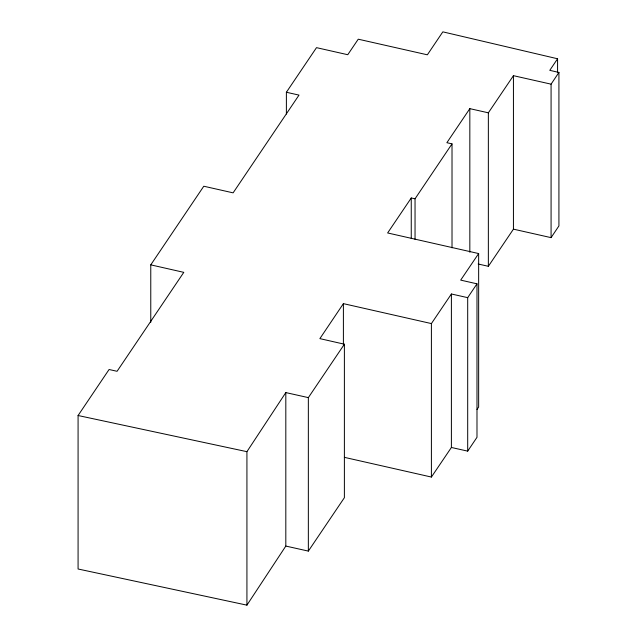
<?xml version="1.0" encoding="UTF-8"?>
<svg xmlns="http://www.w3.org/2000/svg" width="637" height="637" viewBox="0 0 637 637"><rect width="100%" height="100%" fill="white"/><g stroke="black" fill="none" stroke-linecap="round" stroke-linejoin="round"><path stroke-width="0.96" d="M150.77 322.29L150.77 264.857L183.79 272.349L117.073 371.299L109.078 369.5L78.08 415.515L78.08 569L246.925 605.15L246.925 451.673L285.814 392.583L308.348 397.623L344.386 344.203L319.878 338.629L343.399 303.642L431.4 323.58L451.394 293.991L467.693 297.654L476.986 283.831L460.686 280.113L478.65 253.558L387.63 232.959L411.255 197.98L415.045 198.792L452.015 143.874L446.871 142.704L469.827 108.648L488.356 112.813L513.438 75.676L551.077 84.156L558.92 72.435L549.779 70.341L557.574 58.771L442.826 31.85L427.355 54.814L358.249 39.191L347.754 54.718L316.501 47.648L286.387 92.254L286.387 114.039M246.925 605.15L285.814 546.068L285.814 392.583M478.164 264.005L488.356 266.298L513.438 229.153L551.077 237.641L558.92 225.92L558.92 72.435M344.362 457.342L431.4 477.057L451.394 447.477L467.693 451.131L476.986 437.308L476.986 283.831M150.77 264.857L203.784 186.227L233.118 192.852L299 95.104L286.387 92.254M285.814 546.068L308.348 551.101L344.386 497.688L344.386 344.203M477.017 409.448L478.65 407.035L478.65 253.558M78.08 415.515L246.925 451.673M557.574 58.771L557.574 72.634M551.077 84.156L551.077 237.641M513.438 75.676L513.438 229.153M488.356 112.813L488.356 266.298M469.827 108.648L469.827 252.228M467.693 297.654L467.693 451.131M452.015 143.874L452.015 247.841M451.394 293.991L451.394 447.477M431.4 323.58L431.4 477.057M415.045 198.792L415.045 239.385M411.255 197.98L411.255 238.58M343.399 303.642L343.399 344.243M308.348 397.623L308.348 551.101"/></g></svg>
